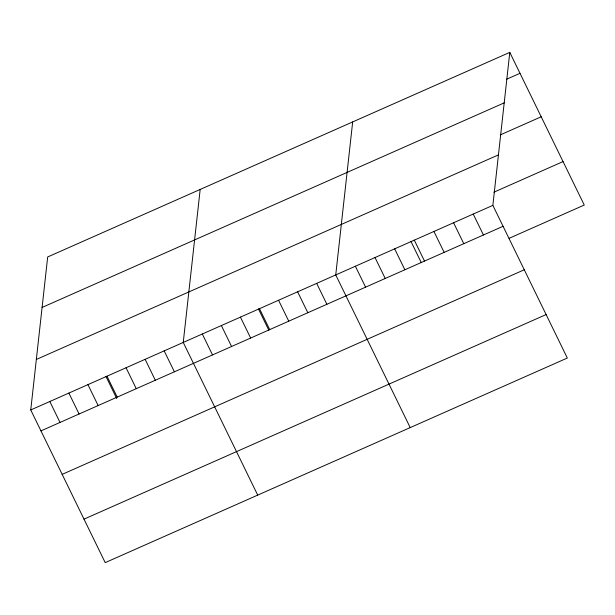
<?xml version="1.0" encoding="UTF-8"?>
<svg xmlns="http://www.w3.org/2000/svg" width="615" height="615" viewBox="0 0 615 615"><rect width="100%" height="100%" fill="white"/><g stroke="black" fill="none" stroke-linecap="round" stroke-linejoin="round"><path stroke-width="0.92" d="M509.789 52.375L492.861 205.372L567.322 358.038L105.211 562.625L30.75 409.951L47.678 256.962L509.789 52.375L584.25 205.049L509.105 238.312M200.175 189.451L183.247 342.44L257.708 495.113M352.672 121.939L335.744 274.928L410.205 427.594M506.329 79.35L519.998 73.308M42.089 307.446L504.2 102.866M500.21 134.923L541.2 116.781M36.339 359.468L498.442 154.88M493.883 192.195L563.048 161.576M30.75 409.951L492.861 205.372M40.959 430.877L503.062 226.297M62.161 474.357L524.272 269.77M84.009 519.145L546.12 314.565M473.219 214.066L483.428 234.992M453.578 222.761L463.787 243.686M433.936 231.455L444.145 252.381M414.302 240.15L424.504 261.075M410.92 241.357L421.313 262.674M394.661 248.844L404.87 269.77M375.019 257.539L385.228 278.464M355.378 266.233L365.587 287.159M316.679 283.369L326.888 304.294M297.614 291.802L307.823 312.735M278.557 300.243L288.766 321.168M259.492 308.684L269.701 329.609M258.423 308.876L268.817 330.186M240.434 317.125L250.636 338.05M221.369 325.558L231.578 346.491M202.304 333.999L212.513 354.924M164.182 350.881L174.391 371.806M145.125 359.321L155.326 380.247M126.06 367.755L136.269 388.688M106.995 376.196L117.204 397.121M105.926 376.388L116.735 398.551M87.937 384.636L98.146 405.562M68.872 393.077L79.081 414.003M49.815 401.51L60.016 422.444"/></g></svg>
